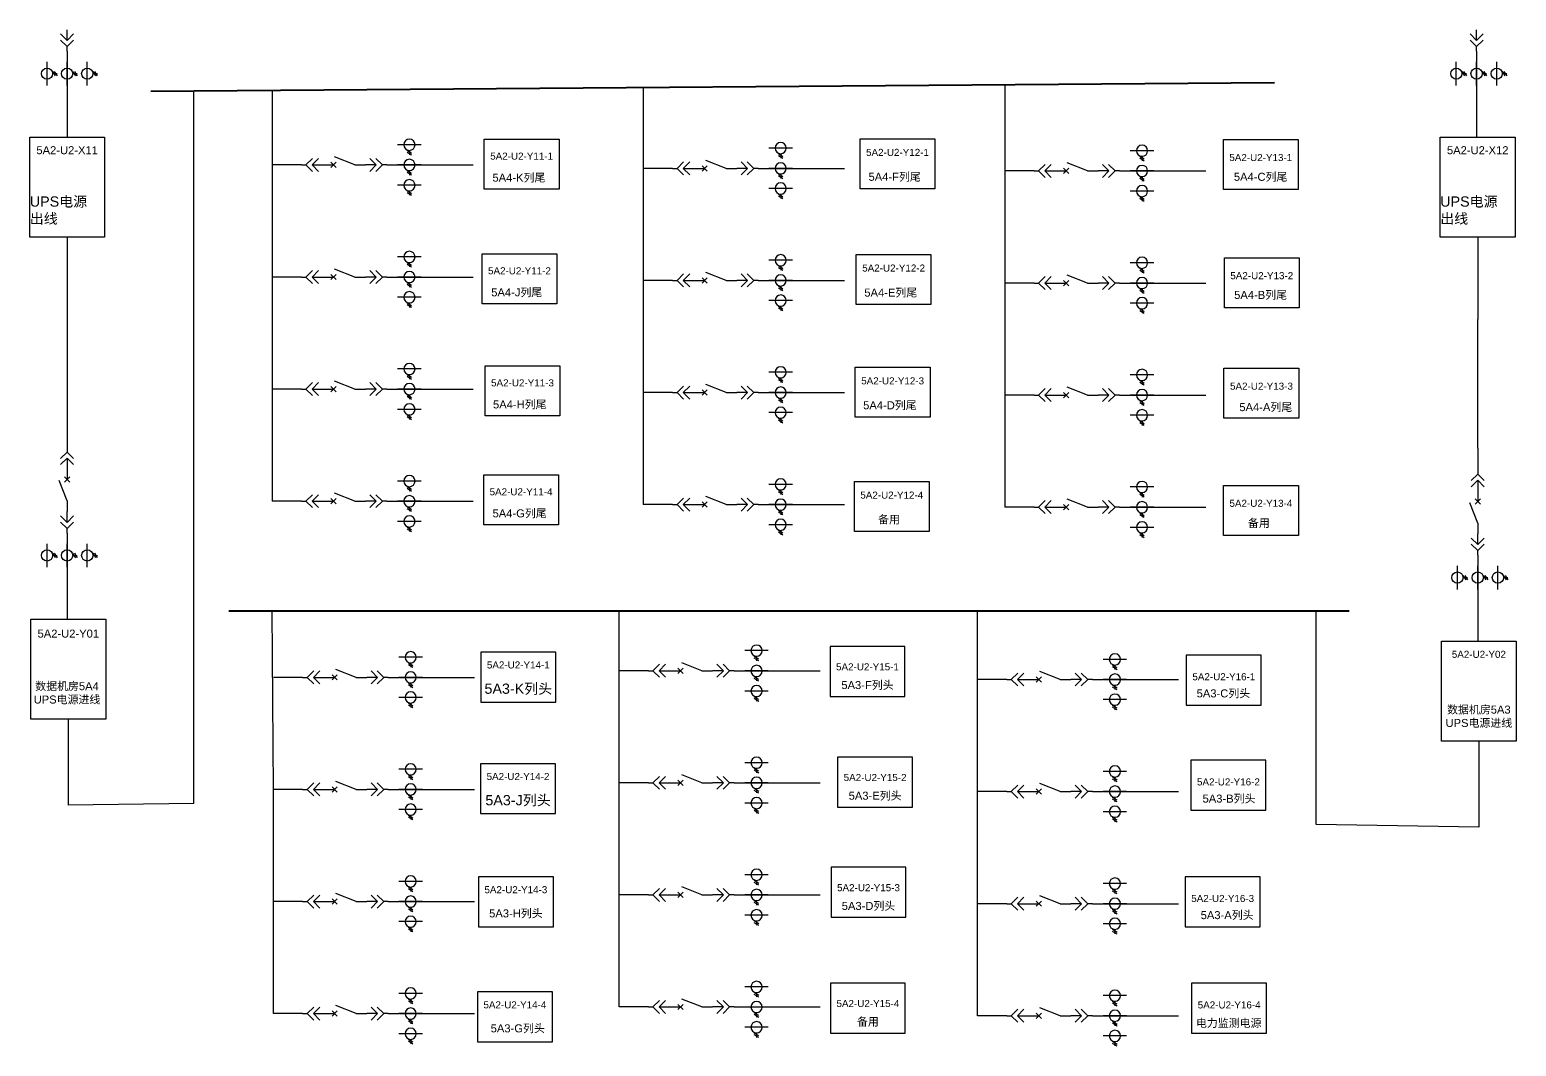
# Model space of a CAD drawing. Header units: metres. Extents: x 117 to 351, y 133 to 303.
# Drawn here: x 245.2 to 348.6, y 132.8 to 203.5 of the extents above; entities that cross this region are included whole.
import ezdxf

# ---------------------------------------------------------------- set-up
doc = ezdxf.new("R2010")
doc.units = ezdxf.units.M
doc.header["$MEASUREMENT"] = 0
doc.layers.get('0').update_dxf_attribs({"linetype": 'CONTINUOUS', "lineweight": 25})
doc.styles.add('Standard_copy10', font='arial.ttf')

# ---------------------------------------------------------------- blocks, each defined once
blk = doc.blocks.new('DYDQAA04_copy9')
at = {"color": 0}
for points in [[(0, -3.5), (0, 0)], [(-2.12, -1.38), (0, -3.5)], [(-2.12, -3.38), (0, -5.5)], [(2.12, -1.38), (0, -3.5)], [(2.12, -3.38), (0, -5.5)], [(0, -7), (0, -5.5)]]:
    blk.add_lwpolyline(points, dxfattribs=at)
blk = doc.blocks.new('DYDQAA09_copy9')
at = {"color": 0}
blk.add_lwpolyline([(0, 0), (0, -3.5)], dxfattribs=at)
blk.add_lwpolyline([(0, 0), (0, -3.5)], dxfattribs=at)
blk.add_lwpolyline([(0, 0), (0, -3.5)], dxfattribs=at)
blk.add_lwpolyline([(0, 0), (0, -3.5)], dxfattribs=at)
blk.add_lwpolyline([(0, 0), (0, -3.5)], dxfattribs=at)
blk.add_lwpolyline([(0, 0), (0, -3.5)], dxfattribs=at)
blk.add_lwpolyline([(0, 0), (0, -3.5)], dxfattribs=at)
blk.add_lwpolyline([(0, 0), (0, -3.5)], dxfattribs=at)
blk.add_lwpolyline([(0, 0), (0, -3.5)], dxfattribs=at)
blk = doc.blocks.new('A$C03DD39B5_copy9')
for p, q in [((417, 475), (283, 392)), ((350, 333), (350, 467)), ((417, 422), (283, 339))]:
    blk.add_line(p, q)
blk.add_lwpolyline([(700, 167), (0, 167)])
blk.add_circle((350, 167), 167)
blk = doc.blocks.new('DYDQAA05_copy9')
at = {"color": 0}
blk.add_lwpolyline([(0, 0), (0, -7)], dxfattribs=at)
blk = doc.blocks.new('DYDQAA03_copy9')
at = {"color": 0}
for points in [[(0, 0), (0, -1.5)], [(-2.12, -3.62), (0, -1.5)], [(-2.12, -5.62), (0, -3.5)], [(2.12, -3.62), (0, -1.5)], [(2.12, -5.62), (0, -3.5)], [(0, -3.5), (0, -7)]]:
    blk.add_lwpolyline(points, dxfattribs=at)
blk = doc.blocks.new('DYDQ0201_copy9')
at = {"color": 0}
for points in [[(0.86, -0.86), (-0.86, 0.86)], [(-0.86, -0.86), (0.86, 0.86)], [(0, -7), (-2.61, -0.37)]]:
    blk.add_lwpolyline(points, dxfattribs=at)

msp = doc.modelspace()

# ---------------------------------------------------------------- linework, layer by layer
for p, q in [((247.77, 201.26, 2483.89), (247.77, 199.62, 2483.89)), ((345.86, 201.26, 2483.89), (345.86, 199.62, 2483.89)), ((313.02, 199.72, 114.88), (313.02, 185.91, -691.64)), ((247.77, 199.62, 2483.89), (247.77, 196.05, 2483.89)), ((262.03, 199.26, 114.88), (262.03, 186.33, -1031.57)), ((287.87, 199.52, 114.88), (287.87, 186.09, -1076.2)), ((345.86, 199.62, 2483.89), (345.86, 196.05, 2483.89)), ((264.07, 194.13, -339.93), (262.03, 194.13, -339.93)), ((270.82, 194.13, 1861.3), (272.46, 194.13, 1861.3)), ((272.46, 194.13, 1861.3), (276.02, 194.13, 1861.3)), ((289.9, 193.89, -384.56), (287.87, 193.89, -384.56)), ((296.65, 193.89, 1816.66), (298.29, 193.89, 1816.66)), ((298.29, 193.89, 1816.66), (301.86, 193.89, 1816.66)), ((315.06, 193.71), (313.02, 193.71)), ((321.81, 193.71, 2201.22), (323.45, 193.71, 2201.22)), ((323.45, 193.71, 2201.22), (327.01, 193.71, 2201.22)), ((247.77, 189.1, 2483.89), (247.77, 175.96, -2293.94)), ((345.94, 189.1, 2452.4), (345.94, 183.38, 2452.4)), ((262.03, 186.33, -1031.57), (262.03, 178.53, -1723.21)), ((264.07, 186.33, -1031.57), (262.03, 186.33, -1031.57)), ((270.82, 186.33, 1169.66), (272.46, 186.33, 1169.66)), ((272.46, 186.33, 1169.66), (276.02, 186.33, 1169.66)), ((287.87, 186.09, -1076.2), (287.87, 178.29, -1767.84)), ((289.9, 186.09, -1076.2), (287.87, 186.09, -1076.2)), ((296.65, 186.09, 1125.02), (298.29, 186.09, 1125.02)), ((298.29, 186.09, 1125.02), (301.86, 186.09, 1125.02)), ((313.02, 185.91, -691.64), (313.02, 178.11, -1383.28)), ((315.06, 185.91, -691.64), (313.02, 185.91, -691.64)), ((321.81, 185.91, 1509.58), (323.45, 185.91, 1509.58)), ((323.45, 185.91, 1509.58), (327.01, 185.91, 1509.58)), ((345.94, 174.42, -1465.72), (345.94, 183.38, -82.44)), ((264.07, 178.53, -1723.21), (262.03, 178.53, -1723.21)), ((262.03, 178.53, -1723.21), (262.03, 170.73, -2414.85)), ((270.82, 178.53, 478.02), (272.46, 178.53, 478.02)), ((272.46, 178.53, 478.02), (276.02, 178.53, 478.02)), ((289.9, 178.29, -1767.84), (287.87, 178.29, -1767.84)), ((287.87, 178.29, -1767.84), (287.87, 170.49, -2459.48)), ((296.65, 178.29, 433.38), (298.29, 178.29, 433.38)), ((298.29, 178.29, 433.38), (301.86, 178.29, 433.38)), ((315.06, 178.11, -1383.28), (313.02, 178.11, -1383.28)), ((313.02, 178.11, -1383.28), (313.02, 170.32, -2074.92)), ((321.81, 178.11, 817.94), (323.45, 178.11, 817.94)), ((323.45, 178.11, 817.94), (327.01, 178.11, 817.94)), ((264.07, 170.73, -3106.49), (262.03, 170.73, -2414.85)), ((270.82, 170.73, -905.27), (272.46, 170.73, -905.27)), ((272.46, 170.73, -905.27), (276.02, 170.73, -905.27)), ((289.9, 170.49, -3151.12), (287.87, 170.49, -2459.48)), ((296.65, 170.49, -949.9), (298.29, 170.49, -949.9)), ((298.29, 170.49, -949.9), (301.86, 170.49, -949.9)), ((315.06, 170.32, -2766.56), (313.02, 170.32, -2074.92)), ((321.81, 170.32, -565.34), (323.45, 170.32, -565.34)), ((323.45, 170.32, -565.34), (327.01, 170.32, -565.34)), ((247.77, 167.72, -92.72), (247.77, 166.08, -92.72)), ((247.77, 166.08, -92.72), (247.77, 162.52, -92.72)), ((345.94, 166.18, 735.51), (345.94, 164.55, 735.51)), ((345.94, 164.55, 735.51), (345.94, 160.98, 735.51)), ((262.12, 150.67, 1867.21), (262.03, 163.09, 1175.57)), ((286.19, 151.13, 2236.46), (286.19, 163.09, 1175.57)), ((311.12, 150.52, 2290.11), (311.12, 163.09, 1175.57)), ((264.16, 158.47, 483.92), (262.12, 158.47, 1175.57)), ((270.91, 158.47, 2685.15), (272.55, 158.47, 2685.15)), ((272.55, 158.47, 2685.15), (276.11, 158.47, 2685.15)), ((288.22, 158.93, 853.18), (286.19, 158.93, 1544.82)), ((294.97, 158.93, 3054.4), (296.61, 158.93, 3054.4)), ((296.61, 158.93, 3054.4), (300.18, 158.93, 3054.4)), ((313.16, 158.32, 906.83), (311.12, 158.32, 1598.47)), ((319.91, 158.32, 3108.05), (321.55, 158.32, 3108.05)), ((321.55, 158.32, 3108.05), (325.11, 158.32, 3108.05)), ((247.85, 155.56, -124.21), (247.85, 149.58, 347.34)), ((346.02, 154.03, 704.02), (346.02, 148.04, 1175.57)), ((288.22, 151.13, 2236.46), (286.19, 151.13, 2236.46)), ((286.19, 143.33, 2928.1), (286.19, 151.13, 2236.46)), ((294.97, 151.13, 4437.68), (296.61, 151.13, 4437.68)), ((296.61, 151.13, 4437.68), (300.18, 151.13, 4437.68)), ((264.16, 150.67, 1867.21), (262.12, 150.67, 1867.21)), ((262.12, 142.87, 2558.85), (262.12, 150.67, 1867.21)), ((270.91, 150.67, 4068.43), (272.55, 150.67, 4068.43)), ((272.55, 150.67, 4068.43), (276.11, 150.67, 4068.43)), ((313.16, 150.52, 2290.11), (311.12, 150.52, 2290.11)), ((311.12, 142.72, 2981.75), (311.12, 150.52, 2290.11)), ((319.91, 150.52, 4491.34), (321.55, 150.52, 4491.34)), ((321.55, 150.52, 4491.34), (325.11, 150.52, 4491.34)), ((256.59, 149.69, 181.26), (247.85, 149.58, 347.34)), ((346.02, 148.04, 1175.57), (334.69, 148.22, 1175.57)), ((264.16, 142.87, 2558.85), (262.12, 142.87, 2558.85)), ((262.12, 135.07, 3250.49), (262.12, 142.87, 2558.85)), ((270.91, 142.87, 4760.07), (272.55, 142.87, 4760.07)), ((272.55, 142.87, 4760.07), (276.11, 142.87, 4760.07)), ((288.22, 143.33, 2928.1), (286.19, 143.33, 2928.1)), ((286.19, 135.53, 3619.74), (286.19, 143.33, 2928.1)), ((294.97, 143.33, 5129.32), (296.61, 143.33, 5129.32)), ((296.61, 143.33, 5129.32), (300.18, 143.33, 5129.32)), ((313.16, 142.72, 2981.75), (311.12, 142.72, 2981.75)), ((311.12, 134.92, 3673.39), (311.12, 142.72, 2981.75)), ((319.91, 142.72, 5182.98), (321.55, 142.72, 5182.98)), ((321.55, 142.72, 5182.98), (325.11, 142.72, 5182.98)), ((264.16, 135.07, 3250.49), (262.12, 135.07, 3250.49)), ((270.91, 135.07, 5451.71), (272.55, 135.07, 5451.71)), ((272.55, 135.07, 5451.71), (276.11, 135.07, 5451.71)), ((288.22, 135.53, 3619.74), (286.19, 135.53, 3619.74)), ((294.97, 135.53, 5820.96), (296.61, 135.53, 5820.96)), ((296.61, 135.53, 5820.96), (300.18, 135.53, 5820.96)), ((313.16, 134.92, 3673.39), (311.12, 134.92, 3673.39)), ((319.91, 134.92, 5874.62), (321.55, 134.92, 5874.62)), ((321.55, 134.92, 5874.62), (325.11, 134.92, 5874.62))]:
    msp.add_line(p, q)
at = {"color": 1, "lineweight": 40}
for p, q in [((253.59, 199.26, 114.88), (331.8, 199.87, 114.88)), ((259.02, 163.09, 1175.57), (337, 163.09, 1175.57))]:
    msp.add_line(p, q, dxfattribs=at)
at = {"lineweight": -3}
for p, q in [((256.59, 149.69, 181.26), (256.59, 199.21, 181.26)), ((334.69, 148.22, 1175.57), (334.69, 163.09, 1175.57))]:
    msp.add_line(p, q, dxfattribs=at)
for points, elevation in [([(245.17, 196.05), (250.38, 196.05), (250.38, 189.1), (245.17, 189.1)], 2483.89), ([(276.8, 195.92), (282.01, 195.92), (282.01, 192.44), (276.8, 192.44)], 553.99), ([(302.95, 195.95), (308.16, 195.95), (308.16, 192.47), (302.95, 192.47)], 553.99), ([(328.24, 195.89), (333.45, 195.89), (333.45, 192.41), (328.24, 192.41)], -1936.42), ([(343.33, 196.05), (348.54, 196.05), (348.54, 189.1), (343.33, 189.1)], 2452.4), ([(328.28, 179.98), (333.49, 179.98), (333.49, 176.5), (328.28, 176.5)], -1936.42), ([(302.56, 172.1), (307.77, 172.1), (307.77, 168.62), (302.56, 168.62)], 3320.55), ([(328.25, 171.82), (333.46, 171.82), (333.46, 168.35), (328.25, 168.35)], -1936.42), ([(245.25, 162.52), (250.46, 162.52), (250.46, 155.56), (245.25, 155.56)], -124.21), ([(343.41, 160.98), (348.62, 160.98), (348.62, 154.03), (343.41, 154.03)], 704.02), ([(331.19, 152.7), (325.98, 152.7), (325.98, 149.22), (331.19, 149.22)], 2169.73), ([(281.61, 144.59), (276.4, 144.59), (276.4, 141.11), (281.61, 141.11)], 2861.37), ([(281.54, 136.58), (276.33, 136.58), (276.33, 133.1), (281.54, 133.1)], 3553.02)]:
    msp.add_lwpolyline(points, close=True, dxfattribs=dict(elevation=elevation))
for points in [[(276.65, 187.94), (281.86, 187.94), (281.86, 184.47), (276.65, 184.47)], [(302.68, 187.9), (307.89, 187.9), (307.89, 184.42), (302.68, 184.42)], [(328.31, 187.67), (333.52, 187.67), (333.51, 184.19), (328.31, 184.19)], [(276.86, 180.14), (282.07, 180.14), (282.07, 176.66), (276.86, 176.66)], [(302.62, 180.05), (307.83, 180.05), (307.83, 176.57), (302.62, 176.57)], [(276.76, 172.56), (281.97, 172.56), (281.97, 169.08), (276.76, 169.08)], [(306.08, 160.62), (300.87, 160.62), (300.87, 157.14), (306.08, 157.14)], [(281.77, 160.23), (276.56, 160.23), (276.56, 156.75), (281.77, 156.75)], [(330.87, 160.02), (325.66, 160.02), (325.66, 156.54), (330.87, 156.54)], [(281.75, 152.46), (276.54, 152.46), (276.54, 148.99), (281.75, 148.99)], [(306.6, 152.91), (301.39, 152.91), (301.39, 149.43), (306.6, 149.43)], [(306.15, 145.25), (300.94, 145.25), (300.94, 141.77), (306.15, 141.77)], [(330.8, 144.58), (325.59, 144.58), (325.59, 141.11), (330.8, 141.11)], [(306.1, 137.19), (300.9, 137.19), (300.9, 133.71), (306.1, 133.71)], [(331.24, 137.18), (326.03, 137.18), (326.03, 133.7), (331.24, 133.7)]]:
    msp.add_lwpolyline(points, close=True)

# ---------------------------------------------------------------- block references
at = {"xscale": 0.2128962921302706, "yscale": 0.2128962921302706, "zscale": 0.2128962921302706}
for name, p in [('DYDQAA04_copy9', (247.77, 203.54, 282.67)), ('DYDQAA04_copy9', (345.86, 203.54, 282.67)), ('DYDQAA09_copy9', (247.77, 202.05, 282.67)), ('DYDQAA09_copy9', (345.86, 202.05, 282.67)), ('DYDQAA05_copy9', (247.77, 175.96, -2293.94)), ('DYDQAA03_copy9', (247.77, 174.47, -2293.94)), ('DYDQAA05_copy9', (345.94, 174.42, -1465.72)), ('DYDQAA09_copy9', (247.77, 172.98, -2293.94)), ('DYDQAA03_copy9', (345.94, 172.93, -1465.72)), ('DYDQ0201_copy9', (247.77, 172.24, -2293.94)), ('DYDQAA09_copy9', (247.77, 170.75, -2293.94)), ('DYDQ0201_copy9', (345.94, 170.7, -1465.72)), ('DYDQAA09_copy9', (345.94, 171.44, -1465.72)), ('DYDQAA04_copy9', (247.77, 170, -2293.94)), ('DYDQAA09_copy9', (345.94, 169.21, -1465.72)), ('DYDQAA09_copy9', (247.77, 168.51, -2293.94)), ('DYDQAA04_copy9', (345.94, 168.46, -1465.72)), ('DYDQAA09_copy9', (345.94, 166.97, -1465.72))]:
    msp.add_blockref(name, p, dxfattribs=at)
for name, p, xscale, yscale, zscale, rotation in [('A$C03DD39B5_copy9', (245.98, 201.3, 2483.89), 0.00233888397733859, 0.00233888397733859, 0.00233888397733859, 270), ('A$C03DD39B5_copy9', (247.38, 201.3, 2483.89), 0.00233888397733859, 0.00233888397733859, 0.00233888397733859, 270), ('A$C03DD39B5_copy9', (248.78, 201.3, 2483.89), 0.00233888397733859, 0.00233888397733859, 0.00233888397733859, 270), ('A$C03DD39B5_copy9', (344.06, 201.3, 2483.89), 0.00233888397733859, 0.00233888397733859, 0.00233888397733859, 270), ('A$C03DD39B5_copy9', (345.47, 201.3, 2483.89), 0.00233888397733859, 0.00233888397733859, 0.00233888397733859, 270), ('A$C03DD39B5_copy9', (346.87, 201.3, 2483.89), 0.00233888397733859, 0.00233888397733859, 0.00233888397733859, 270), ('A$C03DD39B5_copy9', (270.77, 195.92, 1861.3), -0.00233888397733859, 0.00233888397733859, 0.00233888397733859, 180), ('A$C03DD39B5_copy9', (296.61, 195.69, 1816.66), -0.00233888397733859, 0.00233888397733859, 0.00233888397733859, 180), ('DYDQAA03_copy9', (264.07, 194.13, -339.93), -0.2128962921302706, 0.2128962921302706, 0.2128962921302706, 90), ('DYDQ0201_copy9', (266.3, 194.13, -339.93), -0.2128962921302706, 0.2128962921302706, 0.2128962921302706, 90), ('DYDQAA04_copy9', (268.54, 194.13, -339.93), -0.2128962921302706, 0.2128962921302706, 0.2128962921302706, 90), ('A$C03DD39B5_copy9', (270.77, 194.52, 1861.3), -0.00233888397733859, 0.00233888397733859, 0.00233888397733859, 180), ('A$C03DD39B5_copy9', (321.76, 195.51, 2201.22), -0.00233888397733859, 0.00233888397733859, 0.00233888397733859, 180), ('DYDQAA09_copy9', (265.56, 194.13, -339.93), -0.2128962921302706, 0.2128962921302706, 0.2128962921302706, 90), ('DYDQAA09_copy9', (267.79, 194.13, -339.93), -0.2128962921302706, 0.2128962921302706, 0.2128962921302706, 90), ('DYDQAA09_copy9', (270.03, 194.13, -339.93), -0.2128962921302706, 0.2128962921302706, 0.2128962921302706, 90), ('DYDQAA03_copy9', (289.9, 193.89, -384.56), -0.2128962921302706, 0.2128962921302706, 0.2128962921302706, 90), ('DYDQAA09_copy9', (291.39, 193.89, -384.56), -0.2128962921302706, 0.2128962921302706, 0.2128962921302706, 90), ('DYDQ0201_copy9', (292.14, 193.89, -384.56), -0.2128962921302706, 0.2128962921302706, 0.2128962921302706, 90), ('DYDQAA09_copy9', (293.63, 193.89, -384.56), -0.2128962921302706, 0.2128962921302706, 0.2128962921302706, 90), ('DYDQAA04_copy9', (294.38, 193.89, -384.56), -0.2128962921302706, 0.2128962921302706, 0.2128962921302706, 90), ('DYDQAA09_copy9', (295.87, 193.89, -384.56), -0.2128962921302706, 0.2128962921302706, 0.2128962921302706, 90), ('A$C03DD39B5_copy9', (296.61, 194.28, 1816.66), -0.00233888397733859, 0.00233888397733859, 0.00233888397733859, 180), ('DYDQAA03_copy9', (315.06, 193.71), -0.2128962921302706, 0.2128962921302706, 0.2128962921302706, 90), ('DYDQAA09_copy9', (316.55, 193.71), -0.2128962921302706, 0.2128962921302706, 0.2128962921302706, 90), ('DYDQ0201_copy9', (317.29, 193.71), -0.2128962921302706, 0.2128962921302706, 0.2128962921302706, 90), ('DYDQAA09_copy9', (318.78, 193.71), -0.2128962921302706, 0.2128962921302706, 0.2128962921302706, 90), ('DYDQAA04_copy9', (319.53, 193.71), -0.2128962921302706, 0.2128962921302706, 0.2128962921302706, 90), ('DYDQAA09_copy9', (321.02, 193.71), -0.2128962921302706, 0.2128962921302706, 0.2128962921302706, 90), ('A$C03DD39B5_copy9', (321.76, 194.1, 2201.22), -0.00233888397733859, 0.00233888397733859, 0.00233888397733859, 180), ('A$C03DD39B5_copy9', (270.77, 193.11, 1861.3), -0.00233888397733859, 0.00233888397733859, 0.00233888397733859, 180), ('A$C03DD39B5_copy9', (296.61, 192.88, 1816.66), -0.00233888397733859, 0.00233888397733859, 0.00233888397733859, 180), ('A$C03DD39B5_copy9', (321.76, 192.7, 2201.22), -0.00233888397733859, 0.00233888397733859, 0.00233888397733859, 180), ('A$C03DD39B5_copy9', (270.77, 188.12, 1169.66), -0.00233888397733859, 0.00233888397733859, 0.00233888397733859, 180), ('A$C03DD39B5_copy9', (296.61, 187.89, 1125.02), -0.00233888397733859, 0.00233888397733859, 0.00233888397733859, 180), ('A$C03DD39B5_copy9', (321.76, 187.71, 1509.58), -0.00233888397733859, 0.00233888397733859, 0.00233888397733859, 180), ('DYDQAA03_copy9', (264.07, 186.33, -1031.57), -0.2128962921302706, 0.2128962921302706, 0.2128962921302706, 90), ('DYDQAA09_copy9', (265.56, 186.33, -1031.57), -0.2128962921302706, 0.2128962921302706, 0.2128962921302706, 90), ('DYDQ0201_copy9', (266.3, 186.33, -1031.57), -0.2128962921302706, 0.2128962921302706, 0.2128962921302706, 90), ('DYDQAA09_copy9', (267.79, 186.33, -1031.57), -0.2128962921302706, 0.2128962921302706, 0.2128962921302706, 90), ('DYDQAA04_copy9', (268.54, 186.33, -1031.57), -0.2128962921302706, 0.2128962921302706, 0.2128962921302706, 90), ('DYDQAA09_copy9', (270.03, 186.33, -1031.57), -0.2128962921302706, 0.2128962921302706, 0.2128962921302706, 90), ('A$C03DD39B5_copy9', (270.77, 186.72, 1169.66), -0.00233888397733859, 0.00233888397733859, 0.00233888397733859, 180), ('DYDQAA03_copy9', (289.9, 186.09, -1076.2), -0.2128962921302706, 0.2128962921302706, 0.2128962921302706, 90), ('DYDQ0201_copy9', (292.14, 186.09, -1076.2), -0.2128962921302706, 0.2128962921302706, 0.2128962921302706, 90), ('DYDQAA04_copy9', (294.38, 186.09, -1076.2), -0.2128962921302706, 0.2128962921302706, 0.2128962921302706, 90), ('A$C03DD39B5_copy9', (296.61, 186.48, 1125.02), -0.00233888397733859, 0.00233888397733859, 0.00233888397733859, 180), ('DYDQAA03_copy9', (315.06, 185.91, -691.64), -0.2128962921302706, 0.2128962921302706, 0.2128962921302706, 90), ('DYDQ0201_copy9', (317.29, 185.91, -691.64), -0.2128962921302706, 0.2128962921302706, 0.2128962921302706, 90), ('DYDQAA04_copy9', (319.53, 185.91, -691.64), -0.2128962921302706, 0.2128962921302706, 0.2128962921302706, 90), ('A$C03DD39B5_copy9', (321.76, 186.3, 1509.58), -0.00233888397733859, 0.00233888397733859, 0.00233888397733859, 180), ('A$C03DD39B5_copy9', (270.77, 185.31, 1169.66), -0.00233888397733859, 0.00233888397733859, 0.00233888397733859, 180), ('DYDQAA09_copy9', (291.39, 186.09, -1076.2), -0.2128962921302706, 0.2128962921302706, 0.2128962921302706, 90), ('DYDQAA09_copy9', (293.63, 186.09, -1076.2), -0.2128962921302706, 0.2128962921302706, 0.2128962921302706, 90), ('DYDQAA09_copy9', (295.87, 186.09, -1076.2), -0.2128962921302706, 0.2128962921302706, 0.2128962921302706, 90), ('DYDQAA09_copy9', (316.55, 185.91, -691.64), -0.2128962921302706, 0.2128962921302706, 0.2128962921302706, 90), ('DYDQAA09_copy9', (318.78, 185.91, -691.64), -0.2128962921302706, 0.2128962921302706, 0.2128962921302706, 90), ('DYDQAA09_copy9', (321.02, 185.91, -691.64), -0.2128962921302706, 0.2128962921302706, 0.2128962921302706, 90), ('A$C03DD39B5_copy9', (296.61, 185.08, 1125.02), -0.00233888397733859, 0.00233888397733859, 0.00233888397733859, 180), ('A$C03DD39B5_copy9', (321.76, 184.9, 1509.58), -0.00233888397733859, 0.00233888397733859, 0.00233888397733859, 180), ('A$C03DD39B5_copy9', (270.77, 180.32, 478.02), -0.00233888397733859, 0.00233888397733859, 0.00233888397733859, 180), ('A$C03DD39B5_copy9', (296.61, 180.09, 433.38), -0.00233888397733859, 0.00233888397733859, 0.00233888397733859, 180), ('DYDQ0201_copy9', (266.3, 178.53, -1723.21), -0.2128962921302706, 0.2128962921302706, 0.2128962921302706, 90), ('A$C03DD39B5_copy9', (321.76, 179.91, 817.94), -0.00233888397733859, 0.00233888397733859, 0.00233888397733859, 180), ('DYDQAA03_copy9', (264.07, 178.53, -1723.21), -0.2128962921302706, 0.2128962921302706, 0.2128962921302706, 90), ('DYDQAA09_copy9', (265.56, 178.53, -1723.21), -0.2128962921302706, 0.2128962921302706, 0.2128962921302706, 90), ('DYDQAA09_copy9', (267.79, 178.53, -1723.21), -0.2128962921302706, 0.2128962921302706, 0.2128962921302706, 90), ('DYDQAA04_copy9', (268.54, 178.53, -1723.21), -0.2128962921302706, 0.2128962921302706, 0.2128962921302706, 90), ('DYDQAA09_copy9', (270.03, 178.53, -1723.21), -0.2128962921302706, 0.2128962921302706, 0.2128962921302706, 90), ('A$C03DD39B5_copy9', (270.77, 178.92, 478.02), -0.00233888397733859, 0.00233888397733859, 0.00233888397733859, 180), ('DYDQAA03_copy9', (289.9, 178.29, -1767.84), -0.2128962921302706, 0.2128962921302706, 0.2128962921302706, 90), ('DYDQAA09_copy9', (291.39, 178.29, -1767.84), -0.2128962921302706, 0.2128962921302706, 0.2128962921302706, 90), ('DYDQ0201_copy9', (292.14, 178.29, -1767.84), -0.2128962921302706, 0.2128962921302706, 0.2128962921302706, 90), ('DYDQAA09_copy9', (293.63, 178.29, -1767.84), -0.2128962921302706, 0.2128962921302706, 0.2128962921302706, 90), ('DYDQAA04_copy9', (294.38, 178.29, -1767.84), -0.2128962921302706, 0.2128962921302706, 0.2128962921302706, 90), ('DYDQAA09_copy9', (295.87, 178.29, -1767.84), -0.2128962921302706, 0.2128962921302706, 0.2128962921302706, 90), ('A$C03DD39B5_copy9', (296.61, 178.68, 433.38), -0.00233888397733859, 0.00233888397733859, 0.00233888397733859, 180), ('DYDQAA03_copy9', (315.06, 178.11, -1383.28), -0.2128962921302706, 0.2128962921302706, 0.2128962921302706, 90), ('DYDQAA09_copy9', (316.55, 178.11, -1383.28), -0.2128962921302706, 0.2128962921302706, 0.2128962921302706, 90), ('DYDQ0201_copy9', (317.29, 178.11, -1383.28), -0.2128962921302706, 0.2128962921302706, 0.2128962921302706, 90), ('DYDQAA09_copy9', (318.78, 178.11, -1383.28), -0.2128962921302706, 0.2128962921302706, 0.2128962921302706, 90), ('DYDQAA04_copy9', (319.53, 178.11, -1383.28), -0.2128962921302706, 0.2128962921302706, 0.2128962921302706, 90), ('DYDQAA09_copy9', (321.02, 178.11, -1383.28), -0.2128962921302706, 0.2128962921302706, 0.2128962921302706, 90), ('A$C03DD39B5_copy9', (321.76, 178.5, 817.94), -0.00233888397733859, 0.00233888397733859, 0.00233888397733859, 180), ('A$C03DD39B5_copy9', (270.77, 177.51, 478.02), -0.00233888397733859, 0.00233888397733859, 0.00233888397733859, 180), ('A$C03DD39B5_copy9', (296.61, 177.28, 433.38), -0.00233888397733859, 0.00233888397733859, 0.00233888397733859, 180), ('A$C03DD39B5_copy9', (321.76, 177.1, 817.94), -0.00233888397733859, 0.00233888397733859, 0.00233888397733859, 180), ('A$C03DD39B5_copy9', (270.77, 172.52, -905.27), -0.00233888397733859, 0.00233888397733859, 0.00233888397733859, 180), ('A$C03DD39B5_copy9', (296.61, 172.29, -949.9), -0.00233888397733859, 0.00233888397733859, 0.00233888397733859, 180), ('A$C03DD39B5_copy9', (321.76, 172.11, -565.34), -0.00233888397733859, 0.00233888397733859, 0.00233888397733859, 180), ('DYDQAA03_copy9', (264.07, 170.73, -3106.49), -0.2128962921302706, 0.2128962921302706, 0.2128962921302706, 90), ('DYDQAA09_copy9', (265.56, 170.73, -3106.49), -0.2128962921302706, 0.2128962921302706, 0.2128962921302706, 90), ('DYDQ0201_copy9', (266.3, 170.73, -3106.49), -0.2128962921302706, 0.2128962921302706, 0.2128962921302706, 90), ('DYDQAA09_copy9', (267.79, 170.73, -3106.49), -0.2128962921302706, 0.2128962921302706, 0.2128962921302706, 90), ('DYDQAA04_copy9', (268.54, 170.73, -3106.49), -0.2128962921302706, 0.2128962921302706, 0.2128962921302706, 90), ('DYDQAA09_copy9', (270.03, 170.73, -3106.49), -0.2128962921302706, 0.2128962921302706, 0.2128962921302706, 90), ('A$C03DD39B5_copy9', (270.77, 171.12, -905.27), -0.00233888397733859, 0.00233888397733859, 0.00233888397733859, 180), ('DYDQAA03_copy9', (289.9, 170.49, -3151.12), -0.2128962921302706, 0.2128962921302706, 0.2128962921302706, 90), ('DYDQ0201_copy9', (292.14, 170.49, -3151.12), -0.2128962921302706, 0.2128962921302706, 0.2128962921302706, 90), ('DYDQAA04_copy9', (294.38, 170.49, -3151.12), -0.2128962921302706, 0.2128962921302706, 0.2128962921302706, 90), ('A$C03DD39B5_copy9', (296.61, 170.88, -949.9), -0.00233888397733859, 0.00233888397733859, 0.00233888397733859, 180), ('DYDQAA03_copy9', (315.06, 170.32, -2766.56), -0.2128962921302706, 0.2128962921302706, 0.2128962921302706, 90), ('DYDQ0201_copy9', (317.29, 170.32, -2766.56), -0.2128962921302706, 0.2128962921302706, 0.2128962921302706, 90), ('DYDQAA04_copy9', (319.53, 170.32, -2766.56), -0.2128962921302706, 0.2128962921302706, 0.2128962921302706, 90), ('A$C03DD39B5_copy9', (321.76, 170.7, -565.34), -0.00233888397733859, 0.00233888397733859, 0.00233888397733859, 180), ('A$C03DD39B5_copy9', (270.77, 169.71, -905.27), -0.00233888397733859, 0.00233888397733859, 0.00233888397733859, 180), ('DYDQAA09_copy9', (291.39, 170.49, -3151.12), -0.2128962921302706, 0.2128962921302706, 0.2128962921302706, 90), ('DYDQAA09_copy9', (293.63, 170.49, -3151.12), -0.2128962921302706, 0.2128962921302706, 0.2128962921302706, 90), ('DYDQAA09_copy9', (295.87, 170.49, -3151.12), -0.2128962921302706, 0.2128962921302706, 0.2128962921302706, 90), ('DYDQAA09_copy9', (316.55, 170.32, -2766.56), -0.2128962921302706, 0.2128962921302706, 0.2128962921302706, 90), ('DYDQAA09_copy9', (318.78, 170.32, -2766.56), -0.2128962921302706, 0.2128962921302706, 0.2128962921302706, 90), ('DYDQAA09_copy9', (321.02, 170.32, -2766.56), -0.2128962921302706, 0.2128962921302706, 0.2128962921302706, 90), ('A$C03DD39B5_copy9', (296.61, 169.48, -949.9), -0.00233888397733859, 0.00233888397733859, 0.00233888397733859, 180), ('A$C03DD39B5_copy9', (321.76, 169.3, -565.34), -0.00233888397733859, 0.00233888397733859, 0.00233888397733859, 180), ('A$C03DD39B5_copy9', (245.98, 167.77, -92.72), 0.00233888397733859, 0.00233888397733859, 0.00233888397733859, 270), ('A$C03DD39B5_copy9', (247.38, 167.77, -92.72), 0.00233888397733859, 0.00233888397733859, 0.00233888397733859, 270), ('A$C03DD39B5_copy9', (248.78, 167.77, -92.72), 0.00233888397733859, 0.00233888397733859, 0.00233888397733859, 270), ('A$C03DD39B5_copy9', (344.14, 166.23, 735.51), 0.00233888397733859, 0.00233888397733859, 0.00233888397733859, 270), ('A$C03DD39B5_copy9', (345.55, 166.23, 735.51), 0.00233888397733859, 0.00233888397733859, 0.00233888397733859, 270), ('A$C03DD39B5_copy9', (346.95, 166.23, 735.51), 0.00233888397733859, 0.00233888397733859, 0.00233888397733859, 270), ('A$C03DD39B5_copy9', (294.93, 160.72, 3054.4), -0.00233888397733859, 0.00233888397733859, 0.00233888397733859, 180), ('A$C03DD39B5_copy9', (270.86, 160.26, 2685.15), -0.00233888397733859, 0.00233888397733859, 0.00233888397733859, 180), ('DYDQAA03_copy9', (288.22, 158.93, 853.18), -0.2128962921302706, 0.2128962921302706, 0.2128962921302706, 90), ('DYDQ0201_copy9', (290.46, 158.93, 853.18), -0.2128962921302706, 0.2128962921302706, 0.2128962921302706, 90), ('DYDQAA04_copy9', (292.7, 158.93, 853.18), -0.2128962921302706, 0.2128962921302706, 0.2128962921302706, 90), ('A$C03DD39B5_copy9', (319.87, 160.11, 3108.05), -0.00233888397733859, 0.00233888397733859, 0.00233888397733859, 180), ('DYDQAA03_copy9', (264.16, 158.47, 483.92), -0.2128962921302706, 0.2128962921302706, 0.2128962921302706, 90), ('DYDQAA09_copy9', (265.65, 158.47, 483.92), -0.2128962921302706, 0.2128962921302706, 0.2128962921302706, 90), ('DYDQ0201_copy9', (266.39, 158.47, 483.92), -0.2128962921302706, 0.2128962921302706, 0.2128962921302706, 90), ('DYDQAA09_copy9', (267.88, 158.47, 483.92), -0.2128962921302706, 0.2128962921302706, 0.2128962921302706, 90), ('DYDQAA04_copy9', (268.63, 158.47, 483.92), -0.2128962921302706, 0.2128962921302706, 0.2128962921302706, 90), ('DYDQAA09_copy9', (270.12, 158.47, 483.92), -0.2128962921302706, 0.2128962921302706, 0.2128962921302706, 90), ('A$C03DD39B5_copy9', (270.86, 158.86, 2685.15), -0.00233888397733859, 0.00233888397733859, 0.00233888397733859, 180), ('DYDQAA09_copy9', (289.71, 158.93, 853.18), -0.2128962921302706, 0.2128962921302706, 0.2128962921302706, 90), ('DYDQAA09_copy9', (291.95, 158.93, 853.18), -0.2128962921302706, 0.2128962921302706, 0.2128962921302706, 90), ('DYDQAA09_copy9', (294.19, 158.93, 853.18), -0.2128962921302706, 0.2128962921302706, 0.2128962921302706, 90), ('A$C03DD39B5_copy9', (294.93, 159.31, 3054.4), -0.00233888397733859, 0.00233888397733859, 0.00233888397733859, 180), ('DYDQAA03_copy9', (313.16, 158.32, 906.83), -0.2128962921302706, 0.2128962921302706, 0.2128962921302706, 90), ('DYDQAA09_copy9', (314.65, 158.32, 906.83), -0.2128962921302706, 0.2128962921302706, 0.2128962921302706, 90), ('DYDQ0201_copy9', (315.39, 158.32, 906.83), -0.2128962921302706, 0.2128962921302706, 0.2128962921302706, 90), ('DYDQAA09_copy9', (316.88, 158.32, 906.83), -0.2128962921302706, 0.2128962921302706, 0.2128962921302706, 90), ('DYDQAA04_copy9', (317.63, 158.32, 906.83), -0.2128962921302706, 0.2128962921302706, 0.2128962921302706, 90), ('DYDQAA09_copy9', (319.12, 158.32, 906.83), -0.2128962921302706, 0.2128962921302706, 0.2128962921302706, 90), ('A$C03DD39B5_copy9', (319.87, 158.71, 3108.05), -0.00233888397733859, 0.00233888397733859, 0.00233888397733859, 180), ('A$C03DD39B5_copy9', (270.86, 157.46, 2685.15), -0.00233888397733859, 0.00233888397733859, 0.00233888397733859, 180), ('A$C03DD39B5_copy9', (294.93, 157.91, 3054.4), -0.00233888397733859, 0.00233888397733859, 0.00233888397733859, 180), ('A$C03DD39B5_copy9', (319.87, 157.31, 3108.05), -0.00233888397733859, 0.00233888397733859, 0.00233888397733859, 180), ('A$C03DD39B5_copy9', (270.86, 152.46, 4068.43), -0.00233888397733859, 0.00233888397733859, 0.00233888397733859, 180), ('A$C03DD39B5_copy9', (294.93, 152.92, 4437.68), -0.00233888397733859, 0.00233888397733859, 0.00233888397733859, 180), ('A$C03DD39B5_copy9', (319.87, 152.31, 4491.34), -0.00233888397733859, 0.00233888397733859, 0.00233888397733859, 180), ('DYDQAA03_copy9', (264.16, 150.67, 1867.21), -0.2128962921302706, 0.2128962921302706, 0.2128962921302706, 90), ('DYDQ0201_copy9', (266.39, 150.67, 1867.21), -0.2128962921302706, 0.2128962921302706, 0.2128962921302706, 90), ('DYDQAA04_copy9', (268.63, 150.67, 1867.21), -0.2128962921302706, 0.2128962921302706, 0.2128962921302706, 90), ('A$C03DD39B5_copy9', (270.86, 151.06, 4068.43), -0.00233888397733859, 0.00233888397733859, 0.00233888397733859, 180), ('DYDQAA03_copy9', (288.22, 151.13, 2236.46), -0.2128962921302706, 0.2128962921302706, 0.2128962921302706, 90), ('DYDQAA09_copy9', (289.71, 151.13, 2236.46), -0.2128962921302706, 0.2128962921302706, 0.2128962921302706, 90), ('DYDQ0201_copy9', (290.46, 151.13, 2236.46), -0.2128962921302706, 0.2128962921302706, 0.2128962921302706, 90), ('DYDQAA09_copy9', (291.95, 151.13, 2236.46), -0.2128962921302706, 0.2128962921302706, 0.2128962921302706, 90), ('DYDQAA04_copy9', (292.7, 151.13, 2236.46), -0.2128962921302706, 0.2128962921302706, 0.2128962921302706, 90), ('DYDQAA09_copy9', (294.19, 151.13, 2236.46), -0.2128962921302706, 0.2128962921302706, 0.2128962921302706, 90), ('A$C03DD39B5_copy9', (294.93, 151.52, 4437.68), -0.00233888397733859, 0.00233888397733859, 0.00233888397733859, 180), ('DYDQ0201_copy9', (315.39, 150.52, 2290.11), -0.2128962921302706, 0.2128962921302706, 0.2128962921302706, 90), ('DYDQAA09_copy9', (265.65, 150.67, 1867.21), -0.2128962921302706, 0.2128962921302706, 0.2128962921302706, 90), ('DYDQAA09_copy9', (267.88, 150.67, 1867.21), -0.2128962921302706, 0.2128962921302706, 0.2128962921302706, 90), ('DYDQAA09_copy9', (270.12, 150.67, 1867.21), -0.2128962921302706, 0.2128962921302706, 0.2128962921302706, 90), ('A$C03DD39B5_copy9', (294.93, 150.11, 4437.68), -0.00233888397733859, 0.00233888397733859, 0.00233888397733859, 180), ('DYDQAA03_copy9', (313.16, 150.52, 2290.11), -0.2128962921302706, 0.2128962921302706, 0.2128962921302706, 90), ('DYDQAA09_copy9', (314.65, 150.52, 2290.11), -0.2128962921302706, 0.2128962921302706, 0.2128962921302706, 90), ('DYDQAA09_copy9', (316.88, 150.52, 2290.11), -0.2128962921302706, 0.2128962921302706, 0.2128962921302706, 90), ('DYDQAA04_copy9', (317.63, 150.52, 2290.11), -0.2128962921302706, 0.2128962921302706, 0.2128962921302706, 90), ('DYDQAA09_copy9', (319.12, 150.52, 2290.11), -0.2128962921302706, 0.2128962921302706, 0.2128962921302706, 90), ('A$C03DD39B5_copy9', (319.87, 150.91, 4491.34), -0.00233888397733859, 0.00233888397733859, 0.00233888397733859, 180), ('A$C03DD39B5_copy9', (270.86, 149.66, 4068.43), -0.00233888397733859, 0.00233888397733859, 0.00233888397733859, 180), ('A$C03DD39B5_copy9', (319.87, 149.51, 4491.34), -0.00233888397733859, 0.00233888397733859, 0.00233888397733859, 180), ('A$C03DD39B5_copy9', (294.93, 145.12, 5129.32), -0.00233888397733859, 0.00233888397733859, 0.00233888397733859, 180), ('A$C03DD39B5_copy9', (270.86, 144.66, 4760.07), -0.00233888397733859, 0.00233888397733859, 0.00233888397733859, 180), ('DYDQ0201_copy9', (290.46, 143.33, 2928.1), -0.2128962921302706, 0.2128962921302706, 0.2128962921302706, 90), ('A$C03DD39B5_copy9', (319.87, 144.51, 5182.98), -0.00233888397733859, 0.00233888397733859, 0.00233888397733859, 180), ('DYDQAA03_copy9', (264.16, 142.87, 2558.85), -0.2128962921302706, 0.2128962921302706, 0.2128962921302706, 90), ('DYDQAA09_copy9', (265.65, 142.87, 2558.85), -0.2128962921302706, 0.2128962921302706, 0.2128962921302706, 90), ('DYDQ0201_copy9', (266.39, 142.87, 2558.85), -0.2128962921302706, 0.2128962921302706, 0.2128962921302706, 90), ('DYDQAA09_copy9', (267.88, 142.87, 2558.85), -0.2128962921302706, 0.2128962921302706, 0.2128962921302706, 90), ('DYDQAA04_copy9', (268.63, 142.87, 2558.85), -0.2128962921302706, 0.2128962921302706, 0.2128962921302706, 90), ('DYDQAA09_copy9', (270.12, 142.87, 2558.85), -0.2128962921302706, 0.2128962921302706, 0.2128962921302706, 90), ('A$C03DD39B5_copy9', (270.86, 143.26, 4760.07), -0.00233888397733859, 0.00233888397733859, 0.00233888397733859, 180), ('DYDQAA03_copy9', (288.22, 143.33, 2928.1), -0.2128962921302706, 0.2128962921302706, 0.2128962921302706, 90), ('DYDQAA09_copy9', (289.71, 143.33, 2928.1), -0.2128962921302706, 0.2128962921302706, 0.2128962921302706, 90), ('DYDQAA09_copy9', (291.95, 143.33, 2928.1), -0.2128962921302706, 0.2128962921302706, 0.2128962921302706, 90), ('DYDQAA04_copy9', (292.7, 143.33, 2928.1), -0.2128962921302706, 0.2128962921302706, 0.2128962921302706, 90), ('DYDQAA09_copy9', (294.19, 143.33, 2928.1), -0.2128962921302706, 0.2128962921302706, 0.2128962921302706, 90), ('A$C03DD39B5_copy9', (294.93, 143.72, 5129.32), -0.00233888397733859, 0.00233888397733859, 0.00233888397733859, 180), ('DYDQAA03_copy9', (313.16, 142.72, 2981.75), -0.2128962921302706, 0.2128962921302706, 0.2128962921302706, 90), ('DYDQ0201_copy9', (315.39, 142.72, 2981.75), -0.2128962921302706, 0.2128962921302706, 0.2128962921302706, 90), ('DYDQAA04_copy9', (317.63, 142.72, 2981.75), -0.2128962921302706, 0.2128962921302706, 0.2128962921302706, 90), ('A$C03DD39B5_copy9', (319.87, 143.11, 5182.98), -0.00233888397733859, 0.00233888397733859, 0.00233888397733859, 180), ('A$C03DD39B5_copy9', (270.86, 141.86, 4760.07), -0.00233888397733859, 0.00233888397733859, 0.00233888397733859, 180), ('A$C03DD39B5_copy9', (294.93, 142.31, 5129.32), -0.00233888397733859, 0.00233888397733859, 0.00233888397733859, 180), ('DYDQAA09_copy9', (314.65, 142.72, 2981.75), -0.2128962921302706, 0.2128962921302706, 0.2128962921302706, 90), ('DYDQAA09_copy9', (316.88, 142.72, 2981.75), -0.2128962921302706, 0.2128962921302706, 0.2128962921302706, 90), ('DYDQAA09_copy9', (319.12, 142.72, 2981.75), -0.2128962921302706, 0.2128962921302706, 0.2128962921302706, 90), ('A$C03DD39B5_copy9', (319.87, 141.71, 5182.98), -0.00233888397733859, 0.00233888397733859, 0.00233888397733859, 180), ('A$C03DD39B5_copy9', (270.86, 136.86, 5451.71), -0.00233888397733859, 0.00233888397733859, 0.00233888397733859, 180), ('A$C03DD39B5_copy9', (294.93, 137.32, 5820.96), -0.00233888397733859, 0.00233888397733859, 0.00233888397733859, 180), ('A$C03DD39B5_copy9', (319.87, 136.71, 5874.62), -0.00233888397733859, 0.00233888397733859, 0.00233888397733859, 180), ('DYDQ0201_copy9', (266.39, 135.07, 3250.49), -0.2128962921302706, 0.2128962921302706, 0.2128962921302706, 90), ('DYDQAA03_copy9', (288.22, 135.53, 3619.74), -0.2128962921302706, 0.2128962921302706, 0.2128962921302706, 90), ('DYDQ0201_copy9', (290.46, 135.53, 3619.74), -0.2128962921302706, 0.2128962921302706, 0.2128962921302706, 90), ('DYDQAA04_copy9', (292.7, 135.53, 3619.74), -0.2128962921302706, 0.2128962921302706, 0.2128962921302706, 90), ('A$C03DD39B5_copy9', (294.93, 135.92, 5820.96), -0.00233888397733859, 0.00233888397733859, 0.00233888397733859, 180), ('DYDQAA03_copy9', (264.16, 135.07, 3250.49), -0.2128962921302706, 0.2128962921302706, 0.2128962921302706, 90), ('DYDQAA09_copy9', (265.65, 135.07, 3250.49), -0.2128962921302706, 0.2128962921302706, 0.2128962921302706, 90), ('DYDQAA09_copy9', (267.88, 135.07, 3250.49), -0.2128962921302706, 0.2128962921302706, 0.2128962921302706, 90), ('DYDQAA04_copy9', (268.63, 135.07, 3250.49), -0.2128962921302706, 0.2128962921302706, 0.2128962921302706, 90), ('DYDQAA09_copy9', (270.12, 135.07, 3250.49), -0.2128962921302706, 0.2128962921302706, 0.2128962921302706, 90), ('A$C03DD39B5_copy9', (270.86, 135.46, 5451.71), -0.00233888397733859, 0.00233888397733859, 0.00233888397733859, 180), ('DYDQAA09_copy9', (289.71, 135.53, 3619.74), -0.2128962921302706, 0.2128962921302706, 0.2128962921302706, 90), ('DYDQAA09_copy9', (291.95, 135.53, 3619.74), -0.2128962921302706, 0.2128962921302706, 0.2128962921302706, 90), ('DYDQAA09_copy9', (294.19, 135.53, 3619.74), -0.2128962921302706, 0.2128962921302706, 0.2128962921302706, 90), ('A$C03DD39B5_copy9', (294.93, 134.51, 5820.96), -0.00233888397733859, 0.00233888397733859, 0.00233888397733859, 180), ('DYDQAA03_copy9', (313.16, 134.92, 3673.39), -0.2128962921302706, 0.2128962921302706, 0.2128962921302706, 90), ('DYDQAA09_copy9', (314.65, 134.92, 3673.39), -0.2128962921302706, 0.2128962921302706, 0.2128962921302706, 90), ('DYDQ0201_copy9', (315.39, 134.92, 3673.39), -0.2128962921302706, 0.2128962921302706, 0.2128962921302706, 90), ('DYDQAA09_copy9', (316.88, 134.92, 3673.39), -0.2128962921302706, 0.2128962921302706, 0.2128962921302706, 90), ('DYDQAA04_copy9', (317.63, 134.92, 3673.39), -0.2128962921302706, 0.2128962921302706, 0.2128962921302706, 90), ('DYDQAA09_copy9', (319.12, 134.92, 3673.39), -0.2128962921302706, 0.2128962921302706, 0.2128962921302706, 90), ('A$C03DD39B5_copy9', (319.87, 135.31, 5874.62), -0.00233888397733859, 0.00233888397733859, 0.00233888397733859, 180), ('A$C03DD39B5_copy9', (270.86, 134.06, 5451.71), -0.00233888397733859, 0.00233888397733859, 0.00233888397733859, 180), ('A$C03DD39B5_copy9', (319.87, 133.91, 5874.62), -0.00233888397733859, 0.00233888397733859, 0.00233888397733859, 180)]:
    msp.add_blockref(name, p, dxfattribs=dict(xscale=xscale, yscale=yscale, zscale=zscale, rotation=rotation))

# ---------------------------------------------------------------- texts
at = {"width": 5.2091, "style": 'Standard_copy10'}
for s, insert, char_height, attachment_point in [('5A2-U2-X11', (247.77, 195.15, 4558.82), 0.557, 5), ('5A2-U2-Y11-1', (279.4, 194.74, 553.99), 0.4901, 5), ('5A2-U2-Y12-1', (305.56, 195, 553.99), 0.4901, 5), ('5A2-U2-X12', (345.94, 195.15, 5345.27), 0.557, 5), ('{\\H0.78125x;5A4-K\\fSimSun|b0|i0|c134|p2;列尾}', (279.21, 193.21, 910.66), 0.7128, 5), ('{\\H0.78125x;5A4-F\\fSimSun|b0|i0|c134|p2;列尾}', (305.36, 193.27, 910.66), 0.7128, 5), ('UPS{\\fSimSun|b0|i0|c134|p2;电源\\P出线}', (245.17, 191.94, -94.07), 0.7128, 1), ('UPS{\\fSimSun|b0|i0|c134|p2;电源\\P出线}', (343.33, 191.94, 1162.91), 0.7128, 1), ('5A2-U2-Y11-2', (279.25, 186.76), 0.4901, 5), ('5A2-U2-Y12-2', (305.29, 186.95), 0.4901, 5), ('{\\H0.78125x;5A4-J\\fSimSun|b0|i0|c134|p2;列尾}', (279.06, 185.23, 356.67), 0.7128, 5), ('{\\H0.78125x;5A4-E\\fSimSun|b0|i0|c134|p2;列尾}', (305.09, 185.21, 356.67), 0.7128, 5), ('5A2-U2-Y11-3', (279.46, 178.96), 0.4901, 5), ('5A2-U2-Y12-3', (305.22, 179.1), 0.4901, 5), ('{\\H0.78125x;5A4-H\\fSimSun|b0|i0|c134|p2;列尾}', (279.27, 177.43, 356.67), 0.7128, 5), ('{\\H0.78125x;5A4-D\\fSimSun|b0|i0|c134|p2;列尾}', (305.03, 177.37, 356.67), 0.7128, 5), ('5A2-U2-Y11-4', (279.36, 171.38), 0.4901, 5), ('5A2-U2-Y12-4', (305.16, 171.15, 3320.55), 0.4901, 5), ('{\\H0.78125x;5A4-G\\fSimSun|b0|i0|c134|p2;列尾}', (279.26, 169.85, -334.97), 0.7128, 5), ('{\\H0.78125x;备用\\P}', (304.97, 169.42, 3677.22), 0.7128, 5), ('5A2-U2-Y01', (247.85, 161.51, -2326.45), 0.557, 5), ('5A2-U2-Y14-1', (279.17, 159.33), 0.4901, 5), ('5A2-U2-Y15-1', (303.47, 159.2), 0.4901, 5), ('5A2-U2-Y02', (346.02, 160.07, 704.02), 0.49, 5), ('{\\H0.78125x;5A3-F\\fSimSun|b0|i0|c134|p2;列头}', (303.47, 157.9), 0.7128, 5), ('5A2-U2-Y16-1', (328.27, 158.51), 0.4901, 5), ('{\\fSimSun|b0|i0|c134|p2;数据机房}5A4 \\PUPS{\\fSimSun|b0|i0|c134|p2;电源进线}', (247.76, 157.36, -5219.31), 0.5569, 5), ('{\\H0.78125x;5A3-C\\fSimSun|b0|i0|c134|p2;列头}', (328.24, 157.32, 2074.92), 0.7128, 5), ('{\\fSimSun|b0|i0|c134|p2;\\H0.78125x;数据机房\\fArial|b0|i0|c0|p34;5A3 \\PUPS\\fSimSun|b0|i0|c134|p2;电源进线}', (346.02, 155.73, 704.02), 0.7128, 5), ('5A2-U2-Y14-2', (279.15, 151.57), 0.4901, 5), ('5A2-U2-Y15-2', (304, 151.5), 0.4901, 5), ('5A2-U2-Y16-2', (328.59, 151.19, 2169.73), 0.4901, 5), ('{\\H0.78125x;5A3-E\\fSimSun|b0|i0|c134|p2;列头}', (304, 150.2), 0.7128, 5), ('{\\H0.78125x;5A3-B\\fSimSun|b0|i0|c134|p2;列头}', (328.63, 150, 2861.37), 0.7128, 5), ('5A2-U2-Y14-3', (279, 143.69, 2861.37), 0.4901, 5), ('5A2-U2-Y15-3', (303.54, 143.83), 0.4901, 5), ('{\\H0.78125x;5A3-D\\fSimSun|b0|i0|c134|p2;列头}', (303.54, 142.53), 0.7128, 5), ('5A2-U2-Y16-3', (328.19, 143.08), 0.4901, 5), ('{\\H0.78125x;5A3-H\\fSimSun|b0|i0|c134|p2;列头}', (279, 142.01, 2861.37), 0.7128, 5), ('{\\H0.78125x;5A3-A\\fSimSun|b0|i0|c134|p2;列头}', (328.5, 141.89), 0.7128, 5), ('5A2-U2-Y14-4', (278.93, 135.68, 3553.02), 0.4901, 5), ('5A2-U2-Y15-4', (303.5, 135.77), 0.4901, 5), ('5A2-U2-Y16-4', (328.64, 135.67), 0.4901, 5), ('{\\H0.78125x;备用\\P}', (303.5, 134.47), 0.7128, 5), ('{\\f宋体|b0|i0|c134|p2;\\H0.78125x;电力监测电源}', (328.61, 134.38, -1258), 0.7128, 5), ('{\\H0.78125x;5A3-G\\fSimSun|b0|i0|c134|p2;列头}', (279.13, 134.01, 6885.94), 0.7128, 5)]:
    msp.add_mtext(s, dxfattribs=dict(at, insert=insert, char_height=char_height, attachment_point=attachment_point))
at = {"width": 5.2091, "attachment_point": 5, "rotation": 359.9922, "style": 'Standard_copy10'}
for s, insert, char_height in [('5A2-U2-Y13-1', (330.84, 194.64, -1936.42), 0.4901), ('{\\H0.78125x;5A4-C\\fSimSun|b0|i0|c134|p2;列尾}', (330.83, 193.27, 496.02), 0.7128), ('5A2-U2-Y13-2', (330.91, 186.42), 0.4901), ('{\\H0.78125x;5A4-B\\fSimSun|b0|i0|c134|p2;列尾}', (330.83, 185.05, 1049.16), 0.7128), ('5A2-U2-Y13-3', (330.89, 178.73, -1936.42), 0.4901), ('{\\H0.78125x;5A4-A\\fSimSun|b0|i0|c134|p2;列尾}', (331.19, 177.24, -1578.9), 0.7128), ('5A2-U2-Y13-4', (330.85, 170.58, -1936.42), 0.4901), ('{\\H0.78125x;备用\\P}', (330.71, 169.17, -1578.9), 0.7128)]:
    msp.add_mtext(s, dxfattribs=dict(at, insert=insert, char_height=char_height))
at = {"color": 7, "char_height": 0.7128, "width": 5.2091, "attachment_point": 5, "style": 'Standard_copy10'}
for s, insert in [('5A3-K{\\fSimSun|b0|i0|c134|p2;列头}', (279.17, 157.64)), ('5A3-J{\\fSimSun|b0|i0|c134|p2;列头}', (279.15, 149.88))]:
    msp.add_mtext(s, dxfattribs=dict(at, insert=insert))

doc.saveas('drawing.dxf')
